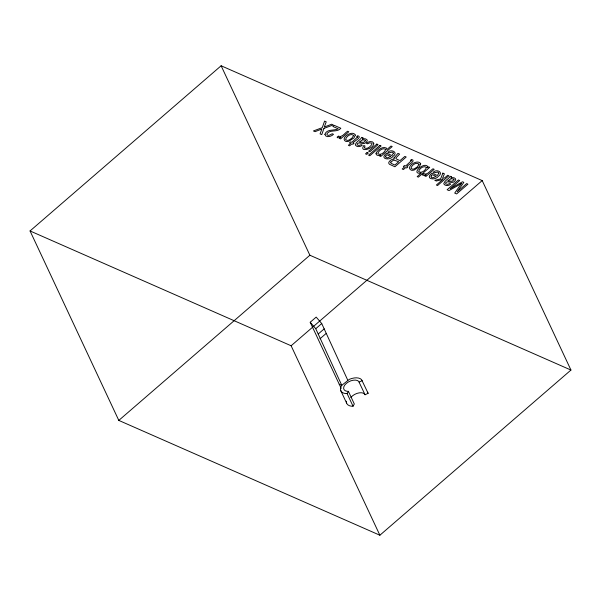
<?xml version="1.0" encoding="UTF-8"?>
<svg xmlns="http://www.w3.org/2000/svg" width="601" height="601" viewBox="0 0 601 601"><rect width="100%" height="100%" fill="white"/><g stroke="black" fill="none" stroke-linecap="round" stroke-linejoin="round"><path stroke-width="0.9" d="M347.115 393.587L348.385 391.341L347.145 391.311A8.482 4.816 -25.1 0 1 346.311 383.423A8.482 4.816 -25.1 0 1 358.684 381.342L365.077 394.752L368.12 393.302L361.532 379.592A11.87 6.739 -25.1 0 0 349.376 379.321L341.781 385.324L341.022 386.548A11.87 6.739 -25.1 0 0 345.387 393.55L347.115 393.587L353.042 406.231L351.307 406.186A11.87 6.739 -25.1 0 1 346.379 401.198M353.042 406.231L354.312 403.985L348.385 391.341M30.05 230.949L221.123 65.772L482.197 180.593L570.95 370.051L379.877 535.228L118.803 420.407L30.05 230.949L291.124 345.77L379.877 535.228M118.803 420.407L309.876 255.23L570.95 370.051M341.195 388.419L310.206 322.256L316.179 317.095L321.73 323.548L347.746 380.163M291.124 345.77L482.197 180.593M339.219 384.204L341.781 385.324L315.758 328.709L321.73 323.548M318.237 334.006L324.209 328.845M319.98 338.784L325.945 333.623M359.158 382.108L362.2 380.658M310.206 322.256L315.758 328.709M367.451 392.228L368.12 393.302M365.077 394.752L364.604 393.986A8.482 4.816 -25.1 0 0 350.871 397.479M221.123 65.772L309.876 255.23M340.647 390.372L346.567 403.016M427.664 166.702L427.529 167.762L428.581 166.853L429.7 167.341L418.364 177.145L417.184 176.626L421.278 173.08C410.288 174.891 422.864 162.075 427.371 166.124L427.664 166.702M324.886 134.331C325.629 138.23 331.594 136.532 333.495 134.301L332.255 133.76L328.89 135.42L327.568 135.187L326.779 134.106C329.573 128.99 337.221 132.874 340.835 128.261L334.194 125.339L332.886 126.473L338.168 128.794C334.013 131.018 326.839 128.682 324.886 134.331M362.989 137.937L362.426 139.184C364.664 137.697 369.42 139.815 366.242 142.257C363.748 145.547 359.398 141.055 357.122 143.947L357.34 144.894L358.947 145.517L361.178 144.668L362.313 145.172C360.457 147.012 356.716 147.35 355.274 144.894C355.965 141.505 361.178 139.567 361.599 137.344L362.989 137.937M451.449 176.844L450.885 178.084C453.124 176.596 457.879 178.722 454.702 181.156C452.207 184.454 447.858 179.954 445.581 182.854L445.799 183.801L447.407 184.424L449.638 183.575L450.773 184.079C448.917 185.919 445.176 186.257 443.733 183.801C444.424 180.413 449.638 178.474 450.059 176.251L451.449 176.844M376.046 153.353C375.79 155.757 379.081 155.764 380.636 155.035L379.547 155.982L380.726 156.5L392.213 146.569L390.996 146.035L386.789 149.672L386.548 148.131C382.642 145.983 377.653 149.822 376.046 153.353M385.594 149.574C384.873 152.331 380.929 155.471 378.059 153.946L377.834 153.51C378.607 150.791 382.454 147.643 385.346 149.153L385.594 149.574M355.319 135.082L353.944 137.967L348.85 141.235A4.831 2.742 -25.1 0 1 345.951 141.468C339.362 138.335 352.584 129.516 355.319 135.082M420.7 163.84L419.333 166.717L414.232 169.993A4.831 2.742 -25.1 0 1 411.332 170.218C404.751 167.093 417.965 158.273 420.7 163.84M426.342 167.566C425.703 170.316 421.324 173.794 418.664 171.623C419.077 168.836 423.239 165.515 426.094 167.123L426.342 167.566M394.016 157.965L394.181 158.964C391.867 159.145 389.2 160.58 388.637 162.961L389.365 164.216L394.902 166.778L406.201 157.011L404.856 156.418L400.011 160.61L396.945 159.257L395.946 158.551L395.984 157.838L399.605 154.104L397.96 153.383L394.016 157.965M357.49 137.088L351.788 142.347L350.638 141.844L349.504 142.82L350.661 143.323L348.362 145.314L349.587 145.855L351.893 143.864L352.87 144.3L354.004 143.323L353.02 142.888C353.681 141.37 362.899 137.036 357.745 135.698L356.648 136.637L357.49 137.088M373.754 143.293C374.461 148.575 358.512 153.263 363.815 145.502L364.995 146.02L364.349 147.876C367.128 149.702 370.471 146.494 371.929 144.278A2.412 1.367 -25.1 0 0 371.741 143.158L369.607 142.835L367.549 143.812L366.37 143.293L368.143 142.219A4.012 2.284 -25.1 0 1 370.547 141.573L372.612 141.926L373.754 143.293M411.332 160.767L405.63 166.026L404.481 165.523L403.346 166.5L404.503 167.01L402.204 168.994L403.429 169.535L405.735 167.551L406.712 167.98L407.846 167.003L406.862 166.567C407.523 165.05 416.741 160.715 411.587 159.378L410.491 160.324L411.332 160.767M393.505 153.165L391.957 155.539L386.653 153.202C378.923 158.867 389.628 161.045 392.971 156.358C398.733 152.669 391.334 148.492 387.848 152.308L389.042 152.834L392.198 152.091L393.505 153.165M438.88 173.126L437.34 175.5L432.029 173.163C424.306 178.828 435.004 181.006 438.354 176.318C444.116 172.622 436.717 168.453 433.223 172.262L434.425 172.795L437.581 172.051L438.88 173.126M353.591 135.676L351.81 138.253L348.963 140.056A2.674 1.518 -25.1 0 1 346.95 140.356L345.583 139.462C346.078 136.585 350.796 132.934 353.501 135.278L353.591 135.676M418.972 164.434L417.192 167.01L414.344 168.806A2.674 1.518 -25.1 0 1 412.339 169.106L410.971 168.212C411.46 165.343 416.177 161.692 418.882 164.035L418.972 164.434M365.506 140.732L363.68 142.399L359.39 141.889L362.591 139.868L364.942 140.033L365.506 140.732M453.965 179.639L452.14 181.307L447.85 180.796L451.05 178.775L453.402 178.94L453.965 179.639M385.707 156.102L385.895 157.409L387.314 157.89L390.823 156.478L386.804 154.705L385.707 156.102M431.09 176.063L431.278 177.37L432.697 177.851L436.206 176.431L432.179 174.666L431.09 176.063M390.77 162.12L391.026 163.284L394.872 165.05L398.733 161.707L393.7 160.054L390.77 162.12M323.939 128.389L321.768 134.609L320.085 133.873L321.873 129.02L315.037 131.649L313.437 130.95L322.271 127.652L324.57 121.109L326.238 121.838L324.27 127.036L331.669 124.227L333.292 124.94L323.939 128.389M442.862 173.133L440.631 178.873L434.778 180.323L436.326 181.006L442.952 179.353L436.386 185.025L437.558 185.536L448.857 175.77L447.692 175.259L444.597 177.926L442.516 178.399L444.409 173.817L442.862 173.133M461.403 183.568L454.702 193.079L456.625 193.928L467.931 184.154L466.646 183.59L457.143 191.847L463.829 182.351L462.492 181.765L450.134 188.759L459.69 180.533L458.413 179.969L447.114 189.743L449.022 190.577L461.403 183.568M338.355 136.202C334.817 138.132 339.55 138.117 340.827 137.148L339.4 138.373L340.557 138.884L348.798 131.762L347.581 131.228C344.966 132.761 342.067 137.967 338.355 136.202M367.098 152.504L365.528 153.856L366.76 154.404L368.33 153.045L367.098 152.504M376.827 144.09L368.623 151.182L369.863 151.722L378.067 144.631L376.827 144.09M379.885 145.434L368.586 155.201L369.803 155.742L381.102 145.968L379.885 145.434M423.735 173.749C420.204 175.68 424.937 175.672 426.214 174.696L424.787 175.928L425.944 176.439L434.185 169.317L432.968 168.783C430.346 170.308 427.454 175.522 423.735 173.749"/></g></svg>
